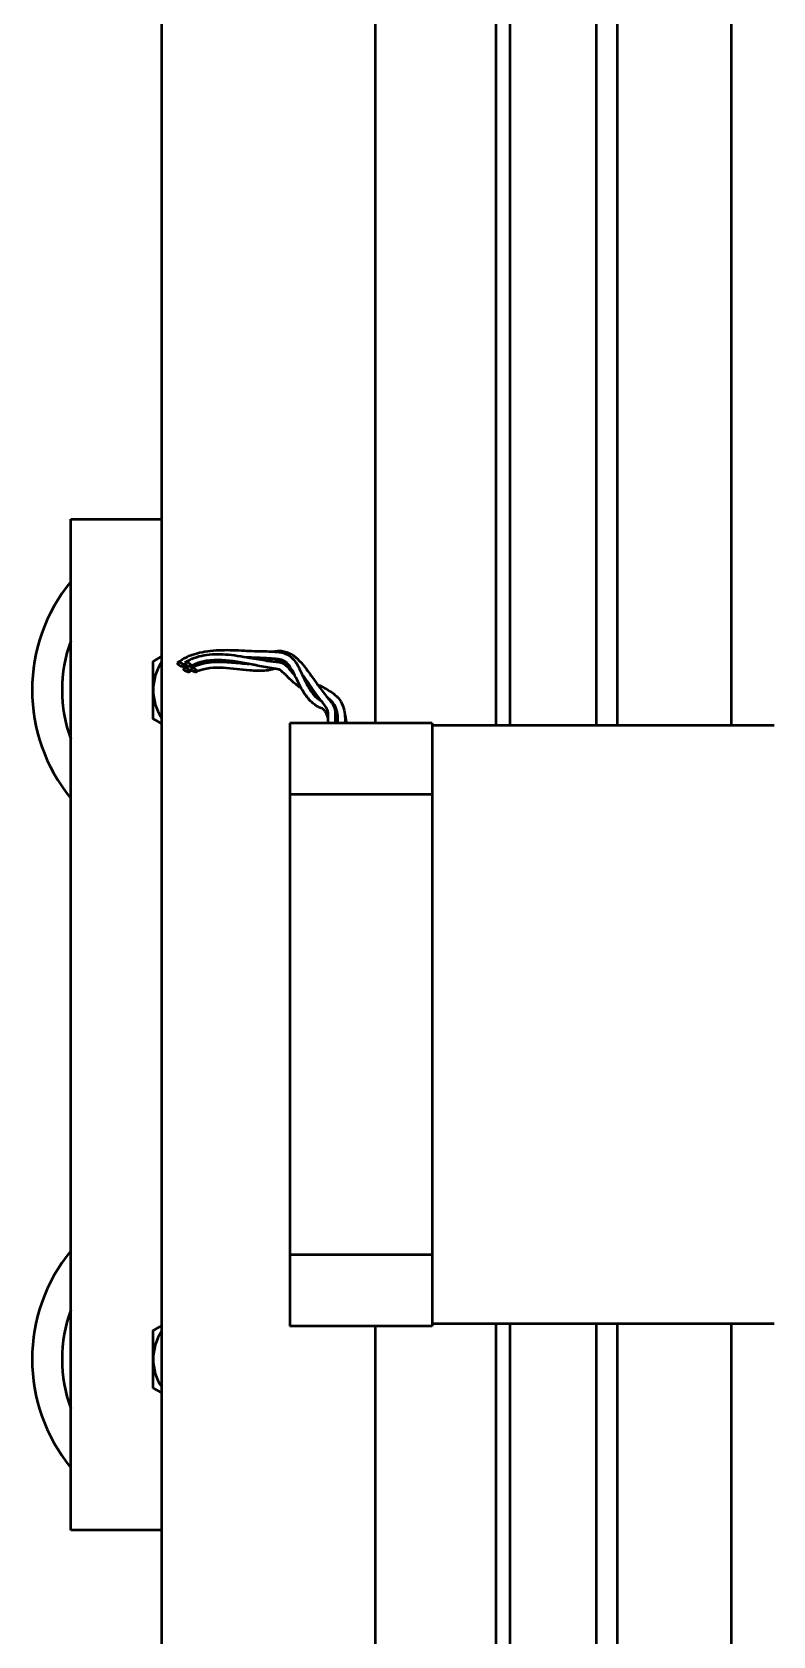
# Model space of a CAD drawing. Header units: millimetres. Extents: x 0 to 6720, y 0 to 4752.
# Drawn here: x 6047.1 to 6099.1, y 1863.2 to 1975.7 of the extents above; entities that cross this region are included whole.
import ezdxf

# ---------------------------------------------------------------- set-up
doc = ezdxf.new("R2010")
doc.units = ezdxf.units.MM
doc.header["$LTSCALE"] = 16
doc.layers.add('Widoczne (ISO)', color=7, linetype='Continuous', lineweight=50)

msp = doc.modelspace()

# ---------------------------------------------------------------- linework, layer by layer
at = {"layer": 'Widoczne (ISO)'}
for p, q in [((6056.16, 2054.07), (6056.16, 1758.07)), ((6071.16, 2054.07), (6071.16, 1927.22)), ((6096.16, 2054.07), (6096.16, 1927.07)), ((6079.63, 2040.1), (6079.63, 1927.07)), ((6088.18, 1927.07), (6088.18, 2040.6)), ((6080.63, 1927.07), (6080.63, 2039.1)), ((6086.68, 2039.1), (6086.68, 1927.07)), ((6049.79, 1941.56), (6056.16, 1941.56)), ((6049.79, 1870.59), (6049.79, 1941.56)), ((6075.16, 1927.22), (6065.16, 1927.22)), ((6065.16, 1927.22), (6065.16, 1922.22)), ((6075.16, 1927.22), (6075.16, 1922.22)), ((6099.16, 1927.07), (6075.16, 1927.07)), ((6075.16, 1922.22), (6065.16, 1922.22)), ((6065.16, 1922.22), (6065.16, 1889.92)), ((6075.16, 1922.22), (6075.16, 1889.92)), ((6075.16, 1889.92), (6065.16, 1889.92)), ((6065.16, 1889.92), (6065.16, 1884.92)), ((6075.16, 1889.92), (6075.16, 1884.92)), ((6075.16, 1884.92), (6065.16, 1884.92)), ((6071.16, 1884.92), (6071.16, 1758.07)), ((6099.16, 1885.07), (6075.16, 1885.07)), ((6079.63, 1885.07), (6079.63, 1772.05)), ((6080.63, 1773.05), (6080.63, 1885.07)), ((6086.68, 1885.07), (6086.68, 1773.05)), ((6088.18, 1771.55), (6088.18, 1885.07)), ((6096.16, 1885.07), (6096.16, 1758.07)), ((6056.16, 1870.59), (6049.79, 1870.59))]:
    msp.add_line(p, q, dxfattribs=at)
for centre, radius, start, end in [((6059.07, 1929.56), 12, 140.6327, 219.3673), ((6059.07, 1929.56), 9.9, 159.5678, 200.4322), ((6059.07, 1929.56), 3.5, 146.2752, 180.0653), ((6059.07, 1929.56), 3.5, 180.0653, 213.7248), ((6059.07, 1882.59), 12, 140.6327, 219.3673), ((6059.07, 1882.59), 9.9, 159.5678, 200.4322), ((6059.07, 1882.59), 3.5, 146.2752, 180.1155), ((6059.07, 1882.59), 3.5, 180.1155, 213.7248)]:
    msp.add_arc(centre, radius, start, end, dxfattribs=at)
for centre, major_axis in [((6057.5, 1931.36), (-0.228, 0.106)), ((6057.5, 1931.36), (0.228, -0.106)), ((6057.92, 1930.97), (-0.228, 0.106)), ((6057.92, 1930.97), (0.228, -0.106)), ((6058, 1931.36), (-0.228, 0.106)), ((6058, 1931.36), (0.228, -0.106)), ((6058.42, 1930.97), (-0.228, 0.106)), ((6058.42, 1930.97), (0.228, -0.106))]:
    msp.add_ellipse(centre, major_axis=major_axis, ratio=0.386762, start_param=0.088408, end_param=3.230001, dxfattribs=at)
for points, weights in [([(6055.57, 1931.57), (6055.87, 1931.75), (6056.16, 1931.92)], [1, 1.01211684246, 1.01649723628]), ([(6055.57, 1929.55), (6055.57, 1930.49), (6055.57, 1931.57)], [1, 1.0379548493, 1]), ([(6055.57, 1927.53), (6055.57, 1928.61), (6055.57, 1929.55)], [1, 1.0379548493, 1]), ([(6056.16, 1927.19), (6055.88, 1927.36), (6055.57, 1927.53)], [1.01641334095, 1.01200177378, 1]), ([(6055.56, 1884.6), (6055.87, 1884.78), (6056.16, 1884.95)], [1, 1.01216098381, 1.01652904893]), ([(6055.57, 1882.58), (6055.57, 1883.52), (6055.56, 1884.6)], [1, 1.0379548493, 1]), ([(6055.57, 1880.56), (6055.57, 1881.64), (6055.57, 1882.58)], [1, 1.0379548493, 1]), ([(6056.16, 1880.23), (6055.88, 1880.39), (6055.57, 1880.56)], [1.01638081011, 1.01195766278, 1])]:
    msp.add_rational_spline(points, weights, degree=2, dxfattribs=at)
for points, knots in [([(6057.29, 1931.48), (6057.7, 1931.78), (6058.16, 1932), (6059.14, 1932.28), (6059.67, 1932.33), (6060.72, 1932.38), (6061.24, 1932.36), (6061.77, 1932.34)], [0, 0, 0, 0, 0.1892637, 0.1892637, 0.4018138, 0.4018138, 0.6111009, 0.6111009, 0.6111009, 0.6111009]), ([(6057.79, 1931.48), (6058.22, 1931.75), (6058.68, 1931.92), (6059.65, 1932.09), (6060.15, 1932.09), (6061.22, 1932.02), (6061.79, 1931.93), (6062.34, 1931.82)], [0, 0, 0, 0, 0.1885053, 0.1885053, 0.3938344, 0.3938344, 0.6330027, 0.6330027, 0.6330027, 0.6330027]), ([(6062.52, 1931.35), (6061.82, 1931.49), (6061.11, 1931.62), (6059.65, 1931.69), (6058.9, 1931.6), (6058.21, 1931.23)], [0, 0, 0, 0, 0.2998054, 0.2998054, 0.6111677, 0.6111677, 0.6111677, 0.6111677]), ([(6061.77, 1932.34), (6062.25, 1932.31), (6062.74, 1932.29), (6063.63, 1932.27), (6064.02, 1932.27), (6064.62, 1932.19), (6064.82, 1932.14), (6065.12, 1931.98), (6065.22, 1931.91), (6065.51, 1931.63), (6065.65, 1931.41), (6065.91, 1930.91), (6066.03, 1930.64), (6066.29, 1930.09), (6066.43, 1929.8), (6066.75, 1929.31), (6066.92, 1929.1), (6067.11, 1928.97)], [0, 0, 0, 0, 0.1902105, 0.1902105, 0.3329953, 0.3329953, 0.4037855, 0.4037855, 0.4480487, 0.4480487, 0.5370855, 0.5370855, 0.6388866, 0.6388866, 0.7583369, 0.7583369, 0.8860027, 0.8860027, 0.8860027, 0.8860027]), ([(6066.8, 1928.62), (6066.55, 1928.82), (6066.32, 1929.1), (6065.91, 1929.77), (6065.72, 1930.16), (6065.41, 1930.8), (6065.29, 1931.04), (6065.06, 1931.36), (6064.97, 1931.46), (6064.75, 1931.62), (6064.61, 1931.67), (6064.32, 1931.73), (6064.17, 1931.74), (6063.59, 1931.79), (6063.16, 1931.8), (6062.56, 1931.83), (6062.37, 1931.84), (6062.18, 1931.85)], [0, 0, 0, 0, 0.142603, 0.142603, 0.2998681, 0.2998681, 0.3954889, 0.3954889, 0.4448737, 0.4448737, 0.5032553, 0.5032553, 0.5608667, 0.5608667, 0.72185, 0.72185, 0.7958411, 0.7958411, 0.7958411, 0.7958411]), ([(6062.34, 1931.82), (6062.75, 1931.75), (6063.17, 1931.68), (6063.86, 1931.57), (6064.15, 1931.55), (6064.59, 1931.48), (6064.75, 1931.41), (6065.04, 1931.15), (6065.17, 1930.98), (6065.38, 1930.73), (6065.45, 1930.66), (6065.52, 1930.58)], [0, 0, 0, 0, 0.1804003, 0.1804003, 0.3154813, 0.3154813, 0.4036789, 0.4036789, 0.4966341, 0.4966341, 0.5394553, 0.5394553, 0.5394553, 0.5394553]), ([(6064.03, 1931.75), (6063.96, 1931.73), (6063.9, 1931.72), (6063.73, 1931.67), (6063.64, 1931.64), (6063.55, 1931.62)], [0.61634102, 0.61634102, 0.61634102, 0.61634102, 0.64274602, 0.64274602, 0.68023124, 0.68023124, 0.68023124, 0.68023124]), ([(6063.98, 1932.25), (6064, 1932.25), (6064.01, 1932.26), (6064.15, 1932.29), (6064.28, 1932.3), (6064.53, 1932.31), (6064.64, 1932.29), (6064.99, 1932.22), (6065.22, 1932.11), (6065.61, 1931.83), (6065.79, 1931.66), (6066.22, 1931.19), (6066.45, 1930.87), (6067.09, 1929.95), (6067.49, 1929.4), (6067.98, 1928.82), (6068.07, 1928.71), (6068.15, 1928.59)], [0.3224488, 0.3224488, 0.3224488, 0.3224488, 0.3273112, 0.3273112, 0.3722082, 0.3722082, 0.4121536, 0.4121536, 0.4915605, 0.4915605, 0.5699028, 0.5699028, 0.6940739, 0.6940739, 0.9333838, 0.9333838, 0.986244, 0.986244, 0.986244, 0.986244]), ([(6064.05, 1931.55), (6064.07, 1931.56), (6064.09, 1931.56), (6064.25, 1931.61), (6064.4, 1931.64), (6064.68, 1931.6), (6064.79, 1931.56), (6064.91, 1931.51)], [0.304235, 0.304235, 0.304235, 0.304235, 0.3134791, 0.3134791, 0.381438, 0.381438, 0.4302382, 0.4302382, 0.4302382, 0.4302382]), ([(6058.21, 1931.1), (6058.61, 1931.32), (6059.04, 1931.44), (6059.95, 1931.56), (6060.44, 1931.54), (6061.33, 1931.48), (6061.75, 1931.44), (6062.16, 1931.4)], [0, 0, 0, 0, 0.1824227, 0.1824227, 0.3956496, 0.3956496, 0.5856272, 0.5856272, 0.5856272, 0.5856272]), ([(6062.35, 1930.93), (6061.73, 1930.99), (6061.11, 1931.08), (6059.85, 1931.14), (6059.22, 1931.11), (6058.62, 1930.85)], [0, 0, 0, 0, 0.2809581, 0.2809581, 0.5654341, 0.5654341, 0.5654341, 0.5654341]), ([(6064.09, 1931.05), (6064.09, 1931.05), (6064.09, 1931.05), (6063.91, 1930.98), (6063.71, 1930.94), (6063.13, 1930.88), (6062.74, 1930.89), (6062.35, 1930.93)], [0.48983, 0.48983, 0.48983, 0.48983, 0.4907827, 0.4907827, 0.5946, 0.5946, 0.7759788, 0.7759788, 0.7759788, 0.7759788]), ([(6066.01, 1929.63), (6065.81, 1929.77), (6065.62, 1929.92), (6065.25, 1930.24), (6065.07, 1930.42), (6064.83, 1930.66), (6064.75, 1930.73), (6064.63, 1930.84), (6064.59, 1930.88), (6064.51, 1930.95), (6064.48, 1930.97), (6064.44, 1930.99), (6064.43, 1930.99), (6064.35, 1931.01), (6064.27, 1931.02), (6064.08, 1931.06), (6063.97, 1931.07), (6063.53, 1931.15), (6063.16, 1931.22), (6062.7, 1931.31), (6062.61, 1931.33), (6062.52, 1931.35)], [0.0691084, 0.0691084, 0.0691084, 0.0691084, 0.1576609, 0.1576609, 0.2579717, 0.2579717, 0.3076812, 0.3076812, 0.3396421, 0.3396421, 0.3748286, 0.3748286, 0.4101296, 0.4101296, 0.4622775, 0.4622775, 0.5161333, 0.5161333, 0.6776677, 0.6776677, 0.7164519, 0.7164519, 0.7164519, 0.7164519]), ([(6067.72, 1928.33), (6067.6, 1928.52), (6067.43, 1928.72), (6067.02, 1929.25), (6066.77, 1929.61), (6066.36, 1930.21), (6066.2, 1930.44), (6066.03, 1930.66)], [0, 0, 0, 0, 0.1020724, 0.1020724, 0.2468237, 0.2468237, 0.33672, 0.33672, 0.33672, 0.33672]), ([(6067.52, 1929.75), (6067.8, 1929.6), (6068.08, 1929.44), (6068.49, 1929.09), (6068.63, 1928.93), (6068.85, 1928.57), (6068.93, 1928.35), (6069.02, 1927.95), (6069.04, 1927.76), (6069.04, 1927.46), (6069.04, 1927.34), (6069.03, 1927.22)], [0, 0, 0, 0, 0.104118, 0.104118, 0.1695408, 0.1695408, 0.2364596, 0.2364596, 0.2931425, 0.2931425, 0.328174, 0.328174, 0.328174, 0.328174]), ([(6067.86, 1927.59), (6067.85, 1927.61), (6067.85, 1927.62), (6067.8, 1927.76), (6067.75, 1927.88), (6067.67, 1928.02), (6067.64, 1928.06), (6067.57, 1928.15), (6067.54, 1928.18), (6067.45, 1928.24), (6067.41, 1928.26), (6067.27, 1928.32), (6067.17, 1928.36), (6066.99, 1928.47), (6066.89, 1928.54), (6066.8, 1928.62)], [0.2434969, 0.2434969, 0.2434969, 0.2434969, 0.2492863, 0.2492863, 0.2900174, 0.2900174, 0.3103246, 0.3103246, 0.338556, 0.338556, 0.3706903, 0.3706903, 0.4177263, 0.4177263, 0.4728042, 0.4728042, 0.4728042, 0.4728042]), ([(6067.16, 1929.07), (6067.08, 1929.1), (6067, 1929.13), (6066.91, 1929.16), (6066.89, 1929.17), (6066.88, 1929.17)], [0.49171792, 0.49171792, 0.49171792, 0.49171792, 0.52343475, 0.52343475, 0.52904676, 0.52904676, 0.52904676, 0.52904676]), ([(6067.84, 1927.22), (6067.85, 1927.34), (6067.85, 1927.45), (6067.86, 1927.63), (6067.86, 1927.7), (6067.87, 1927.84), (6067.86, 1927.91), (6067.85, 1928.05), (6067.83, 1928.11), (6067.79, 1928.22), (6067.76, 1928.27), (6067.72, 1928.33)], [0.2101593, 0.2101593, 0.2101593, 0.2101593, 0.2449271, 0.2449271, 0.2686654, 0.2686654, 0.2927006, 0.2927006, 0.3237199, 0.3237199, 0.3514032, 0.3514032, 0.3514032, 0.3514032]), ([(6068.54, 1927.22), (6068.54, 1927.34), (6068.54, 1927.46), (6068.53, 1927.78), (6068.51, 1927.99), (6068.42, 1928.27), (6068.39, 1928.35), (6068.28, 1928.55), (6068.2, 1928.66), (6068.02, 1928.85), (6067.91, 1928.94), (6067.8, 1929.03)], [0.2210168, 0.2210168, 0.2210168, 0.2210168, 0.2569618, 0.2569618, 0.3171245, 0.3171245, 0.3466656, 0.3466656, 0.3895468, 0.3895468, 0.4377404, 0.4377404, 0.4377404, 0.4377404]), ([(6068.15, 1928.59), (6068.23, 1928.47), (6068.3, 1928.33), (6068.36, 1928.03), (6068.36, 1927.89), (6068.35, 1927.58), (6068.34, 1927.4), (6068.33, 1927.22)], [0, 0, 0, 0, 0.0548021, 0.0548021, 0.1019989, 0.1019989, 0.157409, 0.157409, 0.157409, 0.157409]), ([(6068.53, 1927.76), (6068.53, 1927.76), (6068.53, 1927.76), (6068.48, 1927.92), (6068.42, 1928.08), (6068.33, 1928.26), (6068.31, 1928.29), (6068.29, 1928.33)], [0.26557998, 0.26557998, 0.26557998, 0.26557998, 0.26626236, 0.26626236, 0.31563247, 0.31563247, 0.32896681, 0.32896681, 0.32896681, 0.32896681]), ([(6068.36, 1927.67), (6068.37, 1927.63), (6068.38, 1927.59), (6068.42, 1927.44), (6068.44, 1927.33), (6068.46, 1927.22)], [0.25449018, 0.25449018, 0.25449018, 0.25449018, 0.26848668, 0.26848668, 0.3013238, 0.3013238, 0.3013238, 0.3013238]), ([(6069.02, 1927.86), (6069.03, 1927.82), (6069.04, 1927.79), (6069.09, 1927.58), (6069.12, 1927.4), (6069.14, 1927.22)], [0.35527454, 0.35527454, 0.35527454, 0.35527454, 0.36692374, 0.36692374, 0.42029262, 0.42029262, 0.42029262, 0.42029262])]:
    msp.add_open_spline(points, degree=3, knots=knots, dxfattribs=at)
for points in [[(6057.86, 1931.33), (6057.81, 1931.3), (6057.76, 1931.27), (6057.71, 1931.24)], [(6057.71, 1931.1), (6057.8, 1931.16), (6057.89, 1931.21), (6057.98, 1931.26)], [(6058.29, 1930.94), (6058.24, 1930.91), (6058.18, 1930.88), (6058.13, 1930.85)], [(6062.15, 1931.42), (6062.1, 1931.42), (6062.05, 1931.42), (6062, 1931.42)], [(6062.16, 1931.4), (6062.21, 1931.4), (6062.26, 1931.4), (6062.31, 1931.39)], [(6065.49, 1930.64), (6065.47, 1930.65), (6065.45, 1930.67), (6065.43, 1930.68)], [(6066.62, 1929.83), (6066.52, 1929.9), (6066.42, 1929.98), (6066.32, 1930.05)], [(6066.45, 1929.8), (6066.51, 1929.76), (6066.58, 1929.73), (6066.65, 1929.7)], [(6066.65, 1929.7), (6066.67, 1929.69), (6066.7, 1929.68), (6066.73, 1929.67)], [(6067.05, 1929.99), (6067.2, 1929.91), (6067.36, 1929.83), (6067.52, 1929.75)], [(6067.11, 1928.97), (6067.19, 1928.9), (6067.28, 1928.85), (6067.37, 1928.8)]]:
    msp.add_open_spline(points, degree=3, dxfattribs=at)

doc.saveas('drawing.dxf')
